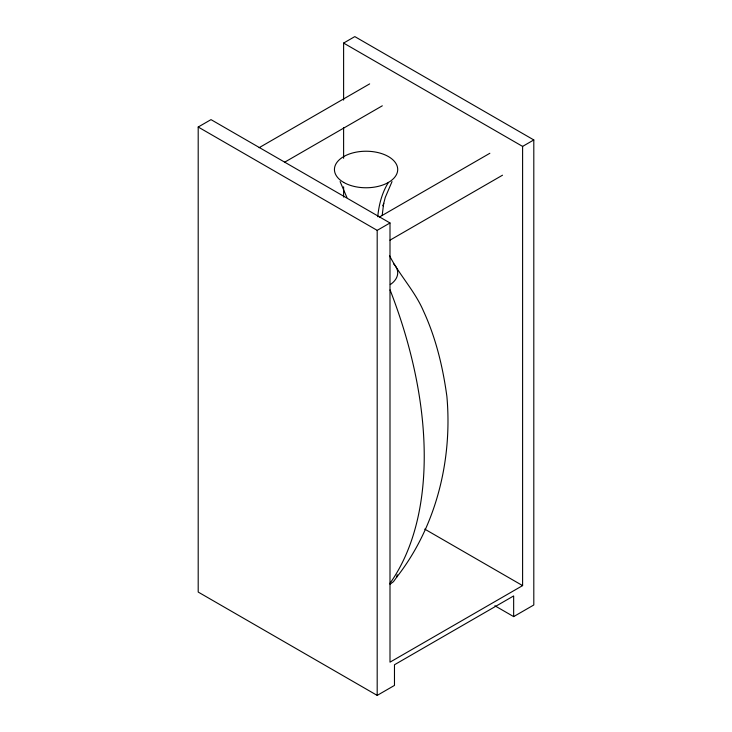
<?xml version="1.0" encoding="UTF-8"?>
<svg xmlns="http://www.w3.org/2000/svg" width="732" height="732" viewBox="0 0 732 732"><rect width="100%" height="100%" fill="white"/><g stroke="black" fill="none" stroke-linecap="round" stroke-linejoin="round"><path stroke-width="1.1" d="M382.168 215.574L383.678 203.313L383.083 205.948L385.233 197.503L392.032 181.591M390.119 584.191L393.468 581.666L396.634 577.264L397.211 574.73M396.634 577.264C436.245 526.674 452.541 459.961 446.895 396.497C442.897 367.18 435.952 338.102 423.508 311.146C414.934 291.052 399.452 275.195 389.644 255.889M494.869 605.767L513.654 616.609L513.654 595.939L394.475 664.757L394.475 685.417L377.19 695.4L198.198 592.06L198.198 127.02L211.008 119.627L390 222.967L390 662.167L522.602 585.609L522.602 146.409L343.61 43.069L343.61 100.101M343.61 43.069L354.81 36.6L533.802 139.94L533.802 604.98L513.654 616.609M259.101 147.708L369.66 83.887M284.592 162.23L382.314 105.801M379.304 217.111L489.854 153.281M198.198 127.02L377.19 230.36L390 222.967M522.602 146.409L533.802 139.94M389.982 240.169L502.509 175.204M424.706 529.09L522.602 585.609M340.106 181.591L346.913 197.503M377.19 230.36L377.19 695.4M343.61 127.487L343.61 158.286M343.61 186.806L343.61 197.073M393.468 263.703A31.641 18.273 0 0 1 390.302 284.583M390.083 289.936A357.948 206.662 60 0 1 389.726 583.678M377.749 216.727A134.478 77.638 60 0 1 388.445 182.414M343.692 182.414A31.641 18.273 0 0 0 396.634 174.225A31.641 18.273 0 0 0 357.884 151.853A31.641 18.273 0 0 0 343.692 182.414"/></g></svg>
